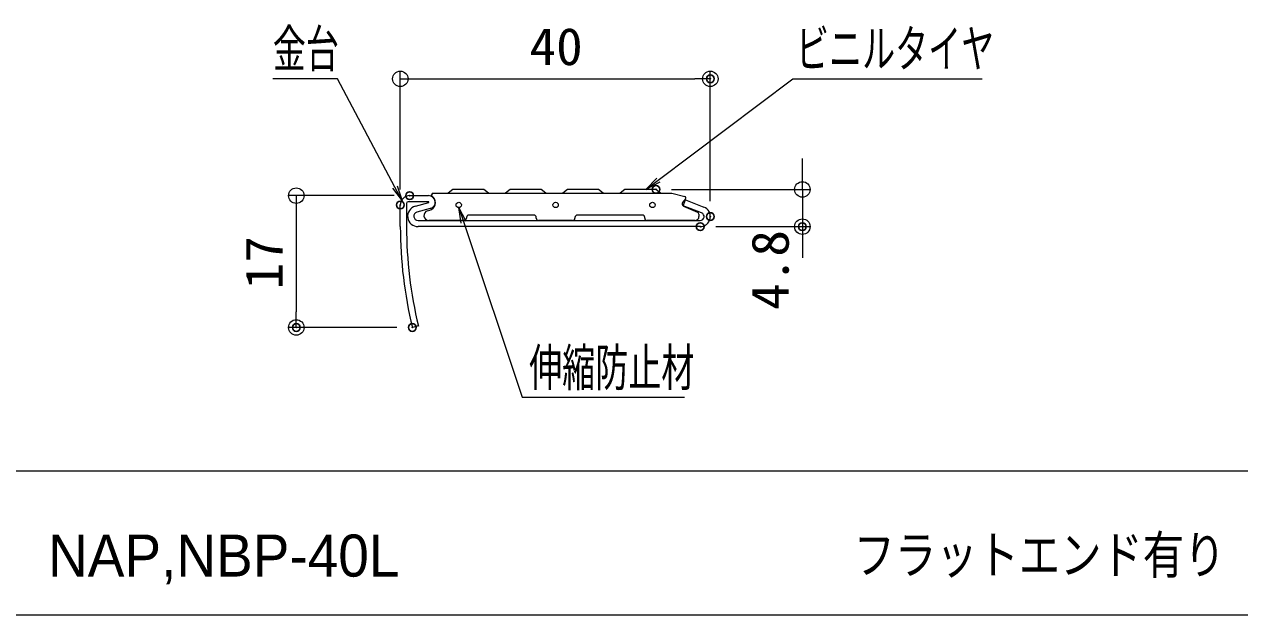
# Model space of a CAD drawing. Units: millimetres, scale not verified. Extents: x -400 to 400, y -277 to 277.
# Drawn here: x -231.6 to -74.7, y -111.6 to -35.4 of the extents above; entities that cross this region are included whole.
import ezdxf
from ezdxf.enums import TextEntityAlignment as Align

# ---------------------------------------------------------------- set-up
doc = ezdxf.new("R2010")
doc.units = ezdxf.units.MM
doc.header["$LTSCALE"] = 2
doc.header["$PDMODE"] = 32
doc.header["$PDSIZE"] = 1
for name, color, linetype, lineweight in [('0-0_zumenwaku', 6, 'Continuous', 9), ('0-2_0', 1, 'Continuous', 9), ('0-5_CSLAYER1', 3, 'Continuous', 9), ('0-C_6文字', 2, 'Continuous', 9)]:
    doc.layers.add(name, color=color, linetype=linetype, lineweight=lineweight)
doc.layers.add('0-1_moji', color=2, linetype='Continuous')
doc.layers.add('0-3_Defpoints', color=7, linetype='Continuous')
doc.styles.add('ＭＳ ゴシック', font='')
doc.styles.add('ＭＳ Ｐゴシック', font='')
doc.styles.get('ＭＳ ゴシック').set_extended_font_data('MS Gothic')
doc.styles.get('ＭＳ Ｐゴシック').set_extended_font_data('MS PGothic')

# ---------------------------------------------------------------- blocks, each defined once
blk = doc.blocks.new('_Origin')
at = {"layer": '0-2_0'}
blk.add_line((0, 0), (-2, 0), dxfattribs=at)
blk.add_circle((0, 0), 1, dxfattribs=at)
blk = doc.blocks.new('MLeader11')
at = {"layer": '0-C_6文字', "color": 1}
blk.add_line((-131.7, -42.447), (-107.966, -42.447), dxfattribs=at)
at = {"layer": '0-C_6文字'}
blk.add_line((-149.571, -55.777), (-151.369, -56.714), dxfattribs=at)
at = {"layer": '0-C_6文字', "color": 1}
blk.add_lwpolyline([(-149.771, -55.511), (-132.42, -42.447), (-131.7, -42.447)], dxfattribs=at)
at = {"layer": '0-C_6文字'}
blk.add_lwpolyline([(-149.972, -55.244), (-151.369, -56.714), (-149.771, -55.511)], dxfattribs=at)
at = {"layer": '0-C_6文字', "style": 'ＭＳ ゴシック', "width": 0.65}
blk.add_text('ビニルタイヤ', height=4.809, dxfattribs=at).set_placement((-131.999, -42.39), align=Align.BOTTOM_LEFT)
blk = doc.blocks.new('MLeader18')
at = {"layer": '0-C_6文字', "color": 1}
blk.add_line((-191.865, -42.447), (-199.511, -42.447), dxfattribs=at)
at = {"layer": '0-C_6文字'}
blk.add_line((-183.458, -56.249), (-182.817, -58.172), dxfattribs=at)
at = {"layer": '0-C_6文字', "color": 1}
blk.add_lwpolyline([(-183.753, -56.405), (-191.145, -42.447), (-191.865, -42.447)], dxfattribs=at)
at = {"layer": '0-C_6文字'}
blk.add_lwpolyline([(-184.047, -56.561), (-182.817, -58.172), (-183.753, -56.405)], dxfattribs=at)
at = {"layer": '0-C_6文字', "style": 'ＭＳ ゴシック', "width": 0.65}
blk.add_text('金台', height=4.809, dxfattribs=at).set_placement((-199.511, -42.398), align=Align.BOTTOM_LEFT)
blk = doc.blocks.new('MLeader25')
at = {"layer": '0-C_6文字'}
blk.add_line((-175.2, -61.066), (-175.518, -59.064), dxfattribs=at)
at = {"layer": '0-C_6文字', "color": 1}
blk.add_line((-166.619, -83.497), (-146.373, -83.497), dxfattribs=at)
at = {"layer": '0-C_6文字'}
blk.add_lwpolyline([(-174.567, -60.854), (-175.518, -59.064), (-174.883, -60.96)], dxfattribs=at)
at = {"layer": '0-C_6文字', "color": 1}
blk.add_lwpolyline([(-174.883, -60.96), (-167.339, -83.497), (-166.619, -83.497)], dxfattribs=at)
at = {"layer": '0-C_6文字', "style": 'ＭＳ ゴシック', "width": 0.65}
blk.add_text('伸縮防止材', height=4.809, dxfattribs=at).set_placement((-166.439, -83.523), align=Align.BOTTOM_LEFT)

msp = doc.modelspace()

# ---------------------------------------------------------------- linework, layer by layer
at = {"layer": '0-0_zumenwaku'}
for p, q in [((257.977, -93.031), (-400.023, -93.031)), ((-399.623, -111.554), (257.977, -111.554))]:
    msp.add_line(p, q, dxfattribs=at)
at = {"layer": '0-2_0'}
for p, q in [((-183.058, -56.714), (-183.058, -41.447)), ((-143.058, -58.211), (-143.058, -41.447)), ((-181.058, -42.447), (-145.058, -42.447)), ((-131.176, -54.714), (-131.176, -52.714)), ((-183.858, -57.514), (-197.483, -57.514)), ((-148.07, -56.714), (-130.176, -56.714)), ((-131.176, -56.714), (-131.176, -61.514)), ((-196.483, -59.514), (-196.483, -72.514)), ((-142.361, -61.514), (-130.176, -61.514)), ((-131.176, -63.514), (-131.176, -65.514)), ((-183.5, -74.514), (-197.483, -74.514))]:
    msp.add_line(p, q, dxfattribs=at)
at = {"layer": '0-3_Defpoints'}
for p in [(-143.058, -42.447), (-150.07, -56.714), (-181.858, -57.514), (-183.058, -58.714), (-144.361, -61.514), (-143.058, -60.211), (-131.176, -61.514), (-196.483, -74.514), (-181.5, -74.514)]:
    msp.add_point(p, dxfattribs=at)
at = {"layer": '0-5_CSLAYER1'}
for p, q in [((-181.858, -57.514), (-179.408, -57.514)), ((-179.02, -57.514), (-179.02, -57.414)), ((-179.02, -57.464), (-179.02, -57.414)), ((-178.814, -57.719), (-179.02, -57.514)), ((-178.82, -57.214), (-148.012, -57.214)), ((-176.27, -56.714), (-176.87, -57.214)), ((-172.27, -56.714), (-176.27, -56.714)), ((-171.67, -57.214), (-172.27, -56.714)), ((-168.87, -56.714), (-169.47, -57.214)), ((-164.87, -56.714), (-168.87, -56.714)), ((-164.27, -57.214), (-164.87, -56.714)), ((-161.47, -56.714), (-162.07, -57.214)), ((-157.47, -56.714), (-161.47, -56.714)), ((-156.87, -57.214), (-157.47, -56.714)), ((-154.07, -56.714), (-154.67, -57.214)), ((-150.07, -56.714), (-154.07, -56.714)), ((-149.47, -57.214), (-150.07, -56.714)), ((-148.012, -57.214), (-146.364, -57.619)), ((-146.256, -57.938), (-146.629, -58.405)), ((-183.058, -61.514), (-183.058, -58.714)), ((-182.258, -58.514), (-182.258, -61.514)), ((-179.408, -58.314), (-182.058, -58.314)), ((-181.117, -58.873), (-179.395, -58.412)), ((-179.188, -59.185), (-180.91, -59.646)), ((-179.55, -59.469), (-179.262, -59.392)), ((-146.558, -58.814), (-146.268, -58.068)), ((-144.178, -59.742), (-146.558, -58.814)), ((-146.511, -58.868), (-144.702, -59.636)), ((-146.268, -58.068), (-143.888, -58.997)), ((-180.77, -60.714), (-144.361, -60.714)), ((-174.82, -60.714), (-179.387, -60.714)), ((-174.52, -60.314), (-174.52, -60.414)), ((-165.82, -60.014), (-174.22, -60.014)), ((-165.52, -60.414), (-165.52, -60.314)), ((-160.82, -60.714), (-165.22, -60.714)), ((-160.52, -60.314), (-160.52, -60.414)), ((-151.82, -60.014), (-160.22, -60.014)), ((-151.52, -60.414), (-151.52, -60.314)), ((-145.019, -60.714), (-151.22, -60.714)), ((-144.519, -59.912), (-144.519, -60.214)), ((-144.361, -61.514), (-180.77, -61.514)), ((-180.723, -74.324), (-181.5, -74.514))]:
    msp.add_line(p, q, dxfattribs=at)
for centre in [(-175.52, -58.714), (-163.02, -58.714), (-150.52, -58.714)]:
    msp.add_circle(centre, 0.35, dxfattribs=at)
for centre, radius, start, end in [((-181.858, -58.714), 1.2, 90, 180), ((-179.408, -58.364), 0.85, 285, 90), ((-179.521, -58.426), 1, 284.99995, 45), ((-178.82, -57.414), 0.2, 90, 180), ((-146.412, -57.814), 0.2, 321.37821, 76.16532), ((-182.058, -58.514), 0.2, 90, 180), ((-180.77, -60.171), 1.343, 105, 270), ((-179.387, -60.081), 0.633, 105, 270), ((-179.408, -58.364), 0.05, 285, 90), ((-146.394, -58.592), 0.3, 141.37821, 247), ((-144.361, -60.211), 1.303, 270, 68.68871), ((-180.77, -60.171), 0.543, 105, 270), ((-174.82, -60.414), 0.3, 270, 0), ((-174.22, -60.314), 0.3, 90, 180), ((-165.82, -60.314), 0.3, 0, 90), ((-165.22, -60.414), 0.3, 180, 270), ((-160.82, -60.414), 0.3, 270, 0), ((-160.22, -60.314), 0.3, 90, 180), ((-151.82, -60.314), 0.3, 0, 90), ((-151.22, -60.414), 0.3, 180, 270), ((-145.019, -60.214), 0.5, 270, 0), ((-144.819, -59.912), 0.3, 0, 67), ((-144.361, -60.211), 0.503, 270, 68.68871), ((-128.058, -61.514), 55, 180, 193.67202), ((-128.058, -61.514), 54.2, 180, 193.67202)]:
    msp.add_arc(centre, radius, start, end, dxfattribs=at)

# ---------------------------------------------------------------- block references
at = {"layer": '0-2_0'}
for p, rotation in [((-183.058, -42.447), 180), ((-131.176, -56.714), 270), ((-196.483, -57.514), 90), ((-131.176, -61.514), 90), ((-196.483, -74.514), 270)]:
    msp.add_blockref('_Origin', p, dxfattribs=dict(at, rotation=rotation))
msp.add_blockref('_Origin', (-143.058, -42.447), dxfattribs=at)
at = {"layer": '0-C_6文字'}
for name in ['MLeader18', 'MLeader11', 'MLeader25']:
    msp.add_blockref(name, (0, 0), dxfattribs=at)

# ---------------------------------------------------------------- texts
at = {"layer": '0-1_moji', "style": 'ＭＳ Ｐゴシック'}
msp.add_text('NAP,NBP-40L', height=5.423, dxfattribs=at).set_placement((-228.517, -108.27), align=Align.BOTTOM_LEFT)
at = {"layer": '0-1_moji', "style": 'ＭＳ Ｐゴシック', "width": 0.8}
msp.add_text('フラットエンド有り', height=4.883, dxfattribs=at).set_placement((-124.556, -107.745), align=Align.BOTTOM_LEFT)
at = {"layer": '0-2_0', "color": 2, "style": 'ＭＳ ゴシック', "width": 1.05}
msp.add_text('40', height=4.809, dxfattribs=at).set_placement((-166.392, -42.122), align=Align.BOTTOM_LEFT)
for s, p in [('4.8', (-131.501, -72.254)), ('17', (-196.808, -69.597))]:
    msp.add_text(s, height=4.809, rotation=90, dxfattribs=at).set_placement(p, align=Align.BOTTOM_LEFT)

doc.saveas('drawing.dxf')
